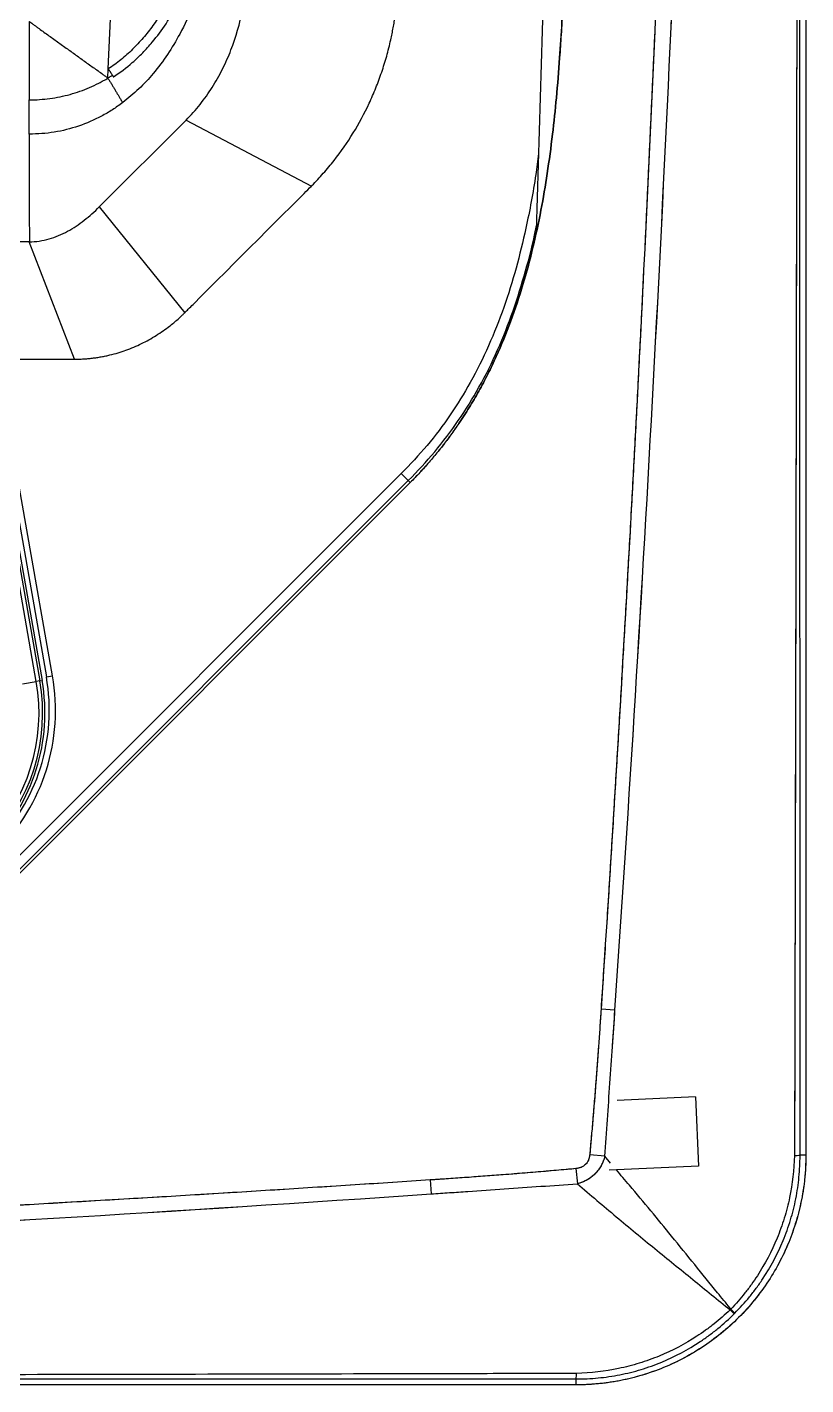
# Model space of a CAD drawing. Extents: x 527 to 611, y 788 to 934.
# Drawn here: x 601.66 to 611.49, y 803.36 to 820.49 of the extents above; entities that cross this region are included whole.
import ezdxf

# ---------------------------------------------------------------- set-up
doc = ezdxf.new("R2010")
doc.units = 0
doc.header["$MEASUREMENT"] = 0
doc.layers.add('1', color=4, linetype='Continuous')
doc.layers.add('GEOMETRY', color=3, linetype='Continuous', lineweight=25)

# ---------------------------------------------------------------- blocks, each defined once
blk = doc.blocks.new('2026_FLAIR')
at = {"layer": 'GEOMETRY'}
for p, q in [((84.42, 81.522), (84.42, 2.898)), ((81.336, 25.131), (81.015, 14.56)), ((75.617, 16.602), (75.717, 18.937)), ((84.42, 17.135), (84.42, 2.898)), ((75.612, 16.488), (75.617, 16.602)), ((75.503, 14.862), (76.599, 15.958)), ((76.599, 15.958), (78.18, 15.124)), ((75.503, 14.862), (76.582, 13.527)), ((74.621, 14.422), (74.057, 14.422)), ((75.192, 12.94), (74.62, 14.422)), ((74.072, 13.266), (74.837, 8.932)), ((74.03, 13.152), (74.782, 8.888)), ((74.499, 12.94), (75.192, 12.94)), ((74.708, 8.875), (74.016, 12.798)), ((74.062, 12.806), (74.754, 8.883)), ((74.914, 8.945), (74.264, 12.631)), ((79.315, 11.497), (72.379, 4.561)), ((79.315, 11.497), (79.403, 11.409)), ((72.467, 4.472), (79.403, 11.409)), ((79.427, 11.385), (72.481, 4.439)), ((73.035, 4.993), (79.427, 11.385)), ((79.403, 11.409), (79.427, 11.385)), ((74.837, 8.932), (74.914, 8.945)), ((74.535, 8.845), (74.708, 8.875)), ((74.754, 8.883), (74.708, 8.875)), ((74.754, 8.883), (74.782, 8.888)), ((82.011, 4.728), (81.835, 4.739)), ((83.028, 3.632), (82.04, 3.588)), ((83.028, 3.632), (83.067, 2.758)), ((81.882, 2.884), (81.692, 2.901)), ((81.956, 2.798), (81.882, 2.884)), ((81.956, 2.798), (81.882, 2.884)), ((83.067, 2.758), (81.936, 2.708)), ((84.42, 2.898), (84.346, 2.898)), ((79.681, 2.585), (79.693, 2.409)), ((81.519, 2.728), (81.536, 2.538)), ((81.522, 0), (2.898, 0)), ((81.522, 0), (81.522, 0.074)), ((81.522, 0), (81.522, 0.074))]:
    blk.add_line(p, q, dxfattribs=at)
for centre, radius, start, end in [((72.451, 8.511), 2.422, 314.9999, 10), ((72.451, 8.511), 2.501, 314.9999, 10), ((72.445, 8.476), 2.298, 314.9999, 10), ((72.445, 8.476), 2.344, 314.9999, 10), ((72.445, 8.476), 2.373, 314.9999, 10), ((84.28, 3.498), 0.604, 269.595, 276.3343), ((83.98, 1.454), 0.724, 224.5867, 230.2079), ((82.966, 0.44), 0.723, 39.7908, 45.4134), ((80.921, 0.14), 0.604, 353.6674, 0.4049)]:
    blk.add_arc(centre, radius, start, end, dxfattribs=at)
for points, knots in [([(84.277, 81.473), (84.277, 81.469), (84.277, 81.466), (84.277, 81.46), (84.277, 81.45), (84.277, 81.428), (84.277, 81.383), (84.277, 81.294), (84.278, 81.115), (84.278, 80.757), (84.28, 80.041), (84.283, 78.61), (84.286, 77.383), (84.291, 74.929), (84.294, 73.293), (84.303, 68.385), (84.308, 65.113), (84.315, 58.569), (84.318, 55.298), (84.321, 48.754), (84.323, 42.21), (84.321, 35.666), (84.318, 29.122), (84.315, 25.851), (84.308, 19.307), (84.303, 16.035), (84.291, 9.491), (84.284, 6.219), (84.277, 2.947)], [0, 0, 0, 0, 0.000122, 0.000122, 0.000244, 0.000488, 0.000977, 0.001953, 0.003906, 0.007812, 0.015625, 0.03125, 0.0625, 0.0625, 0.125, 0.125, 0.25, 0.25, 0.375, 0.375, 0.5, 0.625, 0.625, 0.75, 0.75, 0.875, 0.875, 1, 1, 1, 1]), ([(84.346, 2.898), (84.346, 2.924), (84.346, 2.949), (84.346, 3), (84.346, 3.077), (84.346, 3.256), (84.346, 3.615), (84.346, 4.331), (84.346, 5.765), (84.346, 6.993), (84.346, 9.45), (84.345, 11.088), (84.345, 16.002), (84.345, 19.278), (84.344, 29.106), (84.344, 35.658), (84.344, 48.762), (84.344, 55.314), (84.345, 65.142), (84.345, 68.418), (84.345, 73.332), (84.346, 74.97), (84.346, 77.427), (84.346, 78.655), (84.346, 80.089), (84.346, 80.805), (84.346, 81.164), (84.346, 81.343), (84.346, 81.42), (84.346, 81.471), (84.346, 81.496), (84.346, 81.522)], [0, 0, 0, 0, 0.000977, 0.000977, 0.001953, 0.003906, 0.007813, 0.015625, 0.03125, 0.0625, 0.0625, 0.125, 0.125, 0.25, 0.25, 0.5, 0.5, 0.75, 0.75, 0.875, 0.875, 0.9375, 0.9375, 0.96875, 0.984375, 0.992188, 0.996094, 0.998047, 0.999023, 0.999023, 1, 1, 1, 1]), ([(83.05, 39.885), (83.049, 39.722), (83.048, 39.396), (83.046, 38.906), (83.043, 38.417), (83.039, 37.928), (83.035, 37.439), (83.031, 36.95), (83.027, 36.461), (83.022, 35.973), (83.016, 35.484), (83.011, 34.996), (83.004, 34.507), (82.998, 34.019), (82.991, 33.531), (82.983, 33.043), (82.976, 32.556), (82.967, 32.068), (82.959, 31.58), (82.939, 30.52), (82.905, 28.89), (82.851, 26.69), (82.788, 24.495), (82.717, 22.298), (82.637, 20.1), (82.549, 17.902), (82.452, 15.708), (82.368, 13.954), (82.301, 12.637), (82.255, 11.757), (82.207, 10.878), (82.158, 9.999), (82.108, 9.121), (82.056, 8.244), (82.003, 7.367), (81.949, 6.49), (81.893, 5.615), (81.854, 5.031), (81.835, 4.739)], [0, 0, 0, 0, 0.013918, 0.027832, 0.041743, 0.05565, 0.069554, 0.083454, 0.097351, 0.111245, 0.125135, 0.139022, 0.152905, 0.166785, 0.180662, 0.194535, 0.208405, 0.222271, 0.236135, 0.249995, 0.312697, 0.375263, 0.437695, 0.499994, 0.562701, 0.625269, 0.687698, 0.749989, 0.775058, 0.800113, 0.825152, 0.850175, 0.875184, 0.900177, 0.925155, 0.950118, 0.975067, 1, 1, 1, 1]), ([(83.05, 39.885), (83.039, 36.948), (83.005, 34.017), (82.95, 31.093), (82.894, 28.15), (82.816, 25.22), (82.716, 22.303), (82.615, 19.361), (82.491, 16.432), (82.346, 13.518), (82.198, 10.582), (82.028, 7.655), (81.835, 4.739)], [0, 0, 0, 0, 0.25, 0.25, 0.25, 0.5, 0.5, 0.5, 0.75, 0.75, 0.75, 1, 1, 1, 1]), ([(82.011, 4.728), (82.193, 7.372), (82.355, 10.017), (82.64, 15.31), (82.763, 17.958), (82.969, 23.254), (83.053, 25.902), (83.149, 29.877), (83.177, 31.202), (83.222, 33.852), (83.241, 35.176), (83.254, 36.501)], [0, 0, 0, 0, 0.25, 0.25, 0.5, 0.5, 0.75, 0.75, 0.875, 0.875, 1, 1, 1, 1]), ([(82.011, 4.728), (82.375, 10.016), (82.659, 15.31), (83.072, 25.902), (83.2, 31.201), (83.254, 36.501)], [0, 0, 0, 0, 0.4039071, 0.4039071, 0.8078141, 0.8078141, 0.8078141, 0.8078141]), ([(76.787, 19.374), (76.782, 19.243), (76.776, 19.112), (76.769, 18.948), (76.768, 18.915), (76.764, 18.85), (76.762, 18.817), (76.754, 18.72), (76.746, 18.655), (76.72, 18.463), (76.695, 18.336), (76.631, 18.085), (76.593, 17.961), (76.523, 17.777), (76.498, 17.716), (76.444, 17.597), (76.416, 17.538), (76.324, 17.365), (76.256, 17.255), (76.16, 17.122), (76.141, 17.096), (76.1, 17.045), (76.079, 17.019), (76.015, 16.944), (75.97, 16.896), (75.877, 16.804), (75.828, 16.76), (75.725, 16.677), (75.672, 16.638), (75.617, 16.602)], [0, 0, 0, 0, 0.125, 0.125, 0.15625, 0.15625, 0.1875, 0.1875, 0.25, 0.25, 0.375, 0.375, 0.5, 0.5, 0.5625, 0.5625, 0.625, 0.625, 0.75, 0.75, 0.78125, 0.78125, 0.8125, 0.8125, 0.875, 0.875, 0.9375, 0.9375, 1, 1, 1, 1]), ([(84.307, 19.008), (84.304, 16.331), (84.299, 13.654), (84.289, 8.301), (84.283, 5.624), (84.277, 2.947)], [0, 0, 0, 0, 0.5, 0.5, 1, 1, 1, 1]), ([(79.427, 11.385), (79.438, 11.396), (79.46, 11.417), (79.492, 11.45), (79.523, 11.483), (79.555, 11.517), (79.586, 11.551), (79.617, 11.585), (79.647, 11.619), (79.677, 11.654), (79.707, 11.688), (79.737, 11.724), (79.766, 11.759), (79.795, 11.795), (79.824, 11.831), (79.852, 11.867), (79.88, 11.904), (79.908, 11.941), (79.936, 11.978), (79.963, 12.016), (79.99, 12.054), (80.016, 12.092), (80.078, 12.182), (80.173, 12.329), (80.295, 12.536), (80.409, 12.752), (80.547, 13.042), (80.701, 13.417), (80.852, 13.872), (80.978, 14.343), (81.079, 14.812), (81.16, 15.293), (81.224, 15.766), (81.274, 16.253), (81.313, 16.724), (81.344, 17.214), (81.369, 17.698), (81.391, 18.192), (81.405, 18.514), (81.411, 18.676)], [0, 0, 0, 0, 0.005925, 0.01185, 0.017775, 0.0237, 0.029627, 0.035555, 0.041485, 0.047419, 0.053355, 0.059294, 0.065238, 0.071187, 0.07714, 0.083099, 0.089064, 0.095035, 0.101014, 0.107, 0.112993, 0.118996, 0.125007, 0.155607, 0.186602, 0.218049, 0.250004, 0.311114, 0.374987, 0.435767, 0.499981, 0.56045, 0.624981, 0.684887, 0.749986, 0.808224, 0.874993, 0.937496, 1, 1, 1, 1]), ([(81.411, 18.676), (81.406, 18.538), (81.395, 18.292), (81.381, 17.97), (81.367, 17.668), (81.352, 17.367), (81.333, 17.045), (81.309, 16.672), (81.274, 16.253), (81.224, 15.766), (81.16, 15.293), (81.079, 14.812), (80.978, 14.343), (80.852, 13.872), (80.701, 13.417), (80.547, 13.042), (80.409, 12.752), (80.295, 12.536), (80.173, 12.329), (80.071, 12.171), (79.992, 12.057), (79.941, 11.985), (79.888, 11.914), (79.834, 11.844), (79.779, 11.775), (79.723, 11.708), (79.666, 11.641), (79.608, 11.575), (79.549, 11.511), (79.489, 11.447), (79.448, 11.405), (79.427, 11.385)], [0, 0, 0, 0, 0.053529, 0.095198, 0.125007, 0.170467, 0.212135, 0.250014, 0.315112, 0.375019, 0.439549, 0.500019, 0.564233, 0.625013, 0.688885, 0.749997, 0.781951, 0.813398, 0.844393, 0.874994, 0.886462, 0.897899, 0.909308, 0.920694, 0.932058, 0.943406, 0.954739, 0.966062, 0.977377, 0.988689, 1, 1, 1, 1]), ([(75.683, 16.501), (75.764, 16.559), (75.895, 16.652), (76.053, 16.805), (76.199, 16.966), (76.351, 17.171), (76.499, 17.422), (76.622, 17.682), (76.728, 17.966), (76.809, 18.273), (76.856, 18.502), (76.866, 18.623), (76.867, 18.632)], [0, 0, 0, 0, 0.118586, 0.190717, 0.262857, 0.378411, 0.494318, 0.609994, 0.721794, 0.854969, 0.988448, 1, 1, 1, 1]), ([(76.896, 18.094), (76.872, 17.99), (76.82, 17.755), (76.695, 17.402), (76.54, 17.069), (76.368, 16.783), (76.195, 16.551), (76.006, 16.346), (75.868, 16.234), (75.799, 16.178)], [0, 0, 0, 0, 0.142551, 0.319899, 0.497235, 0.630256, 0.763264, 0.881638, 1, 1, 1, 1]), ([(76.599, 15.958), (76.661, 16.02), (76.779, 16.152), (76.932, 16.367), (77.062, 16.598), (77.205, 16.921), (77.325, 17.346), (77.366, 17.697), (77.373, 17.872)], [0, 0, 0, 0, 0.125, 0.25, 0.375, 0.5, 0.75, 1, 1, 1, 1]), ([(78.18, 15.124), (78.182, 15.127), (78.209, 15.154), (78.26, 15.207), (78.331, 15.285), (78.4, 15.366), (78.533, 15.53), (78.715, 15.791), (78.883, 16.103), (78.995, 16.362), (79.069, 16.561), (79.132, 16.764), (79.173, 16.926), (79.198, 17.046), (79.213, 17.121), (79.226, 17.197), (79.238, 17.273), (79.249, 17.349), (79.258, 17.426), (79.265, 17.502), (79.271, 17.579), (79.276, 17.657), (79.279, 17.734), (79.28, 17.786), (79.281, 17.812)], [0, 0, 0, 0, 0.003036, 0.038728, 0.074345, 0.10992, 0.145481, 0.287274, 0.430231, 0.501072, 0.572024, 0.643298, 0.715101, 0.740917, 0.766722, 0.792525, 0.818336, 0.844164, 0.870019, 0.895908, 0.921842, 0.947829, 0.973879, 1, 1, 1, 1]), ([(74.62, 17.2), (74.621, 17.199), (74.624, 17.198), (74.629, 17.194), (74.636, 17.189), (74.643, 17.184), (74.654, 17.176), (74.667, 17.167), (74.682, 17.156), (74.698, 17.145), (74.718, 17.13), (74.775, 17.089), (74.868, 17.022), (74.992, 16.933), (75.116, 16.844), (75.22, 16.77), (75.302, 16.71), (75.364, 16.666), (75.426, 16.621), (75.489, 16.58), (75.54, 16.541), (75.576, 16.512), (75.594, 16.501), (75.605, 16.493), (75.61, 16.489), (75.612, 16.488)], [0, 0, 0, 0, 0.003906, 0.007812, 0.015625, 0.023438, 0.03125, 0.046875, 0.0625, 0.078125, 0.09375, 0.125, 0.25, 0.375, 0.5, 0.625, 0.6875, 0.75, 0.8125, 0.875, 0.9375, 0.96875, 0.984375, 0.992188, 1, 1, 1, 1]), ([(74.62, 16.212), (74.707, 16.212), (74.881, 16.224), (75.137, 16.276), (75.342, 16.348), (75.48, 16.414), (75.556, 16.454), (75.594, 16.476), (75.612, 16.488)], [0, 0, 0, 0, 0.25, 0.5, 0.75, 0.875, 0.9375, 1, 1, 1, 1]), ([(75.612, 16.488), (75.625, 16.495), (75.644, 16.507), (75.663, 16.519), (75.669, 16.523)], [0.7448282, 0.7448282, 0.7448282, 0.7448282, 0.75498412, 0.76015592, 0.76015592, 0.76015592, 0.76015592]), ([(75.612, 16.488), (75.616, 16.482), (75.623, 16.47), (75.633, 16.453), (75.644, 16.435), (75.655, 16.417), (75.666, 16.399), (75.677, 16.381), (75.687, 16.363), (75.698, 16.345), (75.709, 16.327), (75.719, 16.311), (75.727, 16.296), (75.736, 16.282), (75.745, 16.267), (75.755, 16.251), (75.765, 16.233), (75.776, 16.215), (75.788, 16.196), (75.795, 16.184), (75.799, 16.178)], [0, 0, 0, 0, 0.043377, 0.08823, 0.134558, 0.182358, 0.23163, 0.282375, 0.334591, 0.388278, 0.443438, 0.500071, 0.539438, 0.585414, 0.637995, 0.697181, 0.762971, 0.835367, 0.914374, 1, 1, 1, 1]), ([(75.617, 16.602), (75.619, 16.6), (75.621, 16.595), (75.625, 16.589), (75.629, 16.583), (75.633, 16.577), (75.637, 16.571), (75.641, 16.565), (75.645, 16.56), (75.648, 16.554), (75.652, 16.549), (75.655, 16.544), (75.659, 16.537), (75.664, 16.53), (75.67, 16.522), (75.674, 16.515), (75.678, 16.509), (75.681, 16.504), (75.682, 16.502), (75.683, 16.501)], [0, 0, 0, 0, 0.046661, 0.092603, 0.137979, 0.182947, 0.22767, 0.272314, 0.317043, 0.362025, 0.40742, 0.453387, 0.500078, 0.585046, 0.668023, 0.749992, 0.831971, 0.91498, 1, 1, 1, 1]), ([(74.62, 15.78), (74.62, 15.85), (74.62, 15.939), (74.62, 16.047), (74.62, 16.102), (74.62, 16.148), (74.62, 16.185), (74.62, 16.203), (74.62, 16.212)], [0, 0, 0, 0, 0.5, 0.625, 0.75, 0.875, 0.9375, 1, 1, 1, 1]), ([(75.799, 16.178), (75.778, 16.162), (75.735, 16.131), (75.647, 16.072), (75.488, 15.978), (75.245, 15.873), (74.937, 15.796), (74.726, 15.78), (74.62, 15.78)], [0, 0, 0, 0, 0.0625, 0.125, 0.25, 0.5, 0.75, 1, 1, 1, 1]), ([(81.045, 15.535), (81.034, 15.446), (80.995, 15.131), (80.903, 14.648), (80.768, 14.089), (80.614, 13.592), (80.423, 13.108), (80.198, 12.653), (79.937, 12.233), (79.647, 11.847), (79.426, 11.613), (79.315, 11.497)], [0, 0, 0, 0, 0.059964, 0.213019, 0.328977, 0.445232, 0.561307, 0.67702, 0.784601, 0.892413, 1, 1, 1, 1]), ([(76.582, 13.527), (76.597, 13.542), (76.632, 13.577), (76.867, 13.812), (77.286, 14.231), (77.753, 14.698), (78.051, 14.996), (78.149, 15.094), (78.18, 15.124)], [0, 0, 0, 0, 0.028233, 0.065361, 0.440817, 0.816273, 0.942127, 1, 1, 1, 1]), ([(74.62, 14.422), (74.663, 14.422), (74.747, 14.428), (74.871, 14.455), (74.991, 14.497), (75.143, 14.571), (75.318, 14.689), (75.444, 14.803), (75.503, 14.862)], [0, 0, 0, 0, 0.125, 0.25, 0.375, 0.5, 0.75, 1, 1, 1, 1]), ([(79.403, 11.409), (79.517, 11.528), (79.743, 11.767), (80.04, 12.163), (80.307, 12.592), (80.537, 13.055), (80.731, 13.548), (80.886, 14.054), (80.98, 14.41), (81.014, 14.598), (81.017, 14.613)], [0, 0, 0, 0, 0.135469, 0.271222, 0.406683, 0.551537, 0.696845, 0.842374, 0.987531, 1, 1, 1, 1]), ([(75.192, 12.94), (75.201, 12.94), (75.22, 12.94), (75.248, 12.941), (75.277, 12.942), (75.305, 12.944), (75.333, 12.945), (75.361, 12.948), (75.389, 12.951), (75.417, 12.954), (75.445, 12.957), (75.473, 12.961), (75.501, 12.966), (75.529, 12.97), (75.557, 12.976), (75.585, 12.981), (75.638, 12.993), (75.715, 13.013), (75.816, 13.045), (75.915, 13.082), (76.045, 13.139), (76.201, 13.223), (76.337, 13.316), (76.43, 13.389), (76.484, 13.434), (76.525, 13.471), (76.557, 13.503), (76.572, 13.518), (76.582, 13.527)], [0, 0, 0, 0, 0.018264, 0.03651, 0.054742, 0.072964, 0.091179, 0.109392, 0.127607, 0.145828, 0.164059, 0.182304, 0.200567, 0.218852, 0.237163, 0.255505, 0.27388, 0.342157, 0.410422, 0.478879, 0.54773, 0.684234, 0.821485, 0.86714, 0.912767, 0.958419, 0.973885, 1, 1, 1, 1]), ([(81.835, 4.739), (81.83, 4.663), (81.82, 4.509), (81.804, 4.279), (81.787, 4.049), (81.769, 3.815), (81.751, 3.581), (81.731, 3.347), (81.712, 3.121), (81.698, 2.974), (81.692, 2.901)], [0, 0, 0, 0, 0.124994, 0.249991, 0.376257, 0.499997, 0.631686, 0.758914, 0.881685, 1, 1, 1, 1]), ([(81.835, 4.739), (81.829, 4.65), (81.824, 4.573), (81.82, 4.509), (81.815, 4.432), (81.809, 4.356), (81.804, 4.28), (81.793, 4.123), (81.781, 3.97), (81.77, 3.82), (81.744, 3.492), (81.718, 3.186), (81.692, 2.901)], [0, 0, 0, 0, 0.125, 0.125, 0.125, 0.25, 0.25, 0.25, 0.5, 0.5, 0.5, 1, 1, 1, 1]), ([(81.882, 2.884), (81.905, 3.191), (81.926, 3.498), (81.958, 3.959), (81.968, 4.113), (81.984, 4.343), (81.99, 4.42), (82, 4.574), (82.006, 4.651), (82.011, 4.728)], [0, 0, 0, 0, 0.5, 0.5, 0.75, 0.75, 0.875, 0.875, 1, 1, 1, 1]), ([(81.882, 2.884), (81.905, 3.191), (81.926, 3.498), (81.969, 4.113), (81.99, 4.42), (82.011, 4.728)], [0, 0, 0, 0, 0.02347799, 0.02347799, 0.04695599, 0.04695599, 0.04695599, 0.04695599]), ([(84.277, 2.947), (84.277, 2.945), (84.277, 2.943), (84.276, 2.939), (84.276, 2.932), (84.276, 2.916), (84.276, 2.903), (84.275, 2.894)], [0, 0, 0, 0, 0.125, 0.125, 0.25, 0.5, 1, 1, 1, 1]), ([(84.277, 2.947), (84.277, 2.945), (84.277, 2.943), (84.276, 2.939), (84.276, 2.932), (84.276, 2.916), (84.276, 2.903), (84.275, 2.894)], [0, 0, 0, 0, 0.125, 0.125, 0.25, 0.5, 1, 1, 1, 1]), ([(81.692, 2.901), (81.691, 2.898), (81.691, 2.892), (81.689, 2.882), (81.687, 2.872), (81.685, 2.863), (81.682, 2.854), (81.679, 2.845), (81.673, 2.829), (81.661, 2.807), (81.639, 2.781), (81.613, 2.76), (81.589, 2.746), (81.568, 2.738), (81.552, 2.734), (81.536, 2.73), (81.524, 2.729), (81.519, 2.728)], [0, 0, 0, 0, 0.037241, 0.07387, 0.109953, 0.145559, 0.18076, 0.215631, 0.250246, 0.376111, 0.499592, 0.623301, 0.749548, 0.810303, 0.872036, 0.935144, 1, 1, 1, 1]), ([(81.692, 2.901), (81.689, 2.878), (81.684, 2.857), (81.676, 2.837), (81.666, 2.816), (81.654, 2.797), (81.639, 2.782), (81.623, 2.766), (81.604, 2.754), (81.583, 2.744), (81.563, 2.736), (81.542, 2.731), (81.519, 2.728)], [0, 0, 0, 0, 0.25, 0.25, 0.25, 0.5, 0.5, 0.5, 0.75, 0.75, 0.75, 1, 1, 1, 1]), ([(84.42, 2.898), (84.42, 2.727), (84.405, 2.55), (84.338, 2.191), (84.287, 2.01), (84.146, 1.653), (84.056, 1.478), (83.893, 1.229), (83.835, 1.149), (83.709, 0.994), (83.642, 0.92), (83.5, 0.778), (83.426, 0.711), (83.271, 0.585), (83.191, 0.527), (82.942, 0.364), (82.767, 0.274), (82.41, 0.133), (82.229, 0.082), (81.87, 0.015), (81.693, 0), (81.522, 0)], [0, 0, 0, 0, 0.125, 0.125, 0.25, 0.25, 0.375, 0.375, 0.4375, 0.4375, 0.5, 0.5, 0.5625, 0.5625, 0.625, 0.625, 0.75, 0.75, 0.875, 0.875, 1, 1, 1, 1]), ([(84.42, 2.898), (84.42, 2.886), (84.42, 2.863), (84.419, 2.827), (84.418, 2.792), (84.417, 2.757), (84.415, 2.721), (84.412, 2.686), (84.41, 2.651), (84.406, 2.616), (84.403, 2.581), (84.399, 2.545), (84.394, 2.51), (84.389, 2.475), (84.384, 2.44), (84.378, 2.406), (84.366, 2.336), (84.344, 2.233), (84.308, 2.097), (84.266, 1.963), (84.2, 1.783), (84.1, 1.563), (83.951, 1.308), (83.775, 1.067), (83.575, 0.845), (83.353, 0.645), (83.112, 0.469), (82.857, 0.32), (82.637, 0.22), (82.457, 0.154), (82.323, 0.112), (82.187, 0.076), (82.074, 0.052), (81.984, 0.037), (81.918, 0.027), (81.853, 0.019), (81.787, 0.012), (81.721, 0.007), (81.655, 0.003), (81.588, 0), (81.544, 0), (81.522, 0)], [0, 0, 0, 0, 0.007785, 0.015563, 0.023334, 0.0311, 0.038863, 0.046622, 0.054379, 0.062137, 0.069894, 0.077654, 0.085416, 0.093183, 0.100955, 0.108733, 0.116519, 0.14743, 0.17827, 0.209112, 0.240027, 0.304334, 0.368646, 0.43432, 0.500001, 0.565675, 0.631356, 0.695662, 0.759974, 0.790886, 0.821726, 0.852567, 0.883483, 0.898074, 0.912642, 0.927195, 0.94174, 0.956286, 0.970839, 0.985408, 1, 1, 1, 1]), ([(81.882, 2.884), (81.877, 2.863), (81.871, 2.843), (81.855, 2.803), (81.846, 2.783), (81.825, 2.746), (81.814, 2.728), (81.788, 2.694), (81.774, 2.677), (81.743, 2.647), (81.727, 2.632), (81.693, 2.607), (81.674, 2.595), (81.637, 2.574), (81.617, 2.565), (81.578, 2.549), (81.557, 2.543), (81.536, 2.538)], [0, 0, 0, 0, 0.125, 0.125, 0.25, 0.25, 0.375, 0.375, 0.5, 0.5, 0.625, 0.625, 0.75, 0.75, 0.875, 0.875, 1, 1, 1, 1]), ([(81.882, 2.884), (81.881, 2.879), (81.879, 2.87), (81.875, 2.857), (81.871, 2.844), (81.866, 2.831), (81.861, 2.818), (81.856, 2.805), (81.85, 2.793), (81.844, 2.781), (81.838, 2.769), (81.832, 2.757), (81.825, 2.745), (81.817, 2.734), (81.81, 2.723), (81.802, 2.712), (81.794, 2.702), (81.785, 2.691), (81.777, 2.681), (81.768, 2.671), (81.756, 2.659), (81.74, 2.644), (81.721, 2.628), (81.701, 2.613), (81.679, 2.598), (81.657, 2.585), (81.635, 2.573), (81.611, 2.562), (81.587, 2.553), (81.562, 2.544), (81.545, 2.54), (81.536, 2.538)], [0, 0, 0, 0, 0.027377, 0.054586, 0.081636, 0.108533, 0.135288, 0.161907, 0.1884, 0.214775, 0.24104, 0.267204, 0.293277, 0.319266, 0.345182, 0.371033, 0.396828, 0.422576, 0.448287, 0.473969, 0.499633, 0.548482, 0.59743, 0.646539, 0.695872, 0.745492, 0.79546, 0.845837, 0.896681, 0.94805, 1, 1, 1, 1]), ([(84.275, 2.894), (84.271, 2.714), (84.25, 2.537), (84.196, 2.276), (84.173, 2.189), (84.134, 2.06), (84.12, 2.018), (84.089, 1.933), (84.073, 1.891), (83.988, 1.685), (83.905, 1.527), (83.783, 1.34), (83.758, 1.303), (83.706, 1.23), (83.679, 1.194), (83.595, 1.089), (83.536, 1.021), (83.474, 0.956)], [0, 0, 0, 0, 0.25, 0.25, 0.375, 0.375, 0.4375, 0.4375, 0.5, 0.5, 0.75, 0.75, 0.8125, 0.8125, 0.875, 0.875, 1, 1, 1, 1]), ([(84.275, 2.894), (84.271, 2.714), (84.25, 2.537), (84.196, 2.276), (84.173, 2.189), (84.134, 2.06), (84.12, 2.018), (84.089, 1.933), (84.073, 1.891), (83.988, 1.685), (83.905, 1.527), (83.783, 1.34), (83.758, 1.303), (83.706, 1.23), (83.679, 1.194), (83.595, 1.089), (83.536, 1.021), (83.474, 0.956)], [0, 0, 0, 0, 0.25, 0.25, 0.375, 0.375, 0.4375, 0.4375, 0.5, 0.5, 0.75, 0.75, 0.8125, 0.8125, 0.875, 0.875, 1, 1, 1, 1]), ([(83.522, 0.903), (83.587, 0.969), (83.65, 1.038), (83.738, 1.146), (83.767, 1.183), (83.822, 1.257), (83.848, 1.295), (83.976, 1.487), (84.062, 1.649), (84.15, 1.862), (84.167, 1.905), (84.198, 1.992), (84.213, 2.036), (84.253, 2.169), (84.275, 2.259), (84.311, 2.439), (84.324, 2.53), (84.337, 2.667), (84.341, 2.713), (84.344, 2.782), (84.345, 2.805), (84.346, 2.852), (84.346, 2.875), (84.346, 2.898)], [0, 0, 0, 0, 0.125, 0.125, 0.1875, 0.1875, 0.25, 0.25, 0.5, 0.5, 0.5625, 0.5625, 0.625, 0.625, 0.75, 0.75, 0.875, 0.875, 0.9375, 0.9375, 0.96875, 0.96875, 1, 1, 1, 1]), ([(83.522, 0.903), (83.587, 0.969), (83.65, 1.038), (83.738, 1.146), (83.767, 1.183), (83.822, 1.257), (83.848, 1.295), (83.976, 1.487), (84.062, 1.649), (84.15, 1.862), (84.167, 1.905), (84.198, 1.992), (84.213, 2.036), (84.253, 2.169), (84.275, 2.259), (84.311, 2.439), (84.324, 2.53), (84.337, 2.667), (84.341, 2.713), (84.344, 2.782), (84.345, 2.805), (84.346, 2.852), (84.346, 2.875), (84.346, 2.898)], [0, 0, 0, 0, 0.125, 0.125, 0.1875, 0.1875, 0.25, 0.25, 0.5, 0.5, 0.5625, 0.5625, 0.625, 0.625, 0.75, 0.75, 0.875, 0.875, 0.9375, 0.9375, 0.96875, 0.96875, 1, 1, 1, 1]), ([(79.681, 2.585), (79.523, 2.574), (79.206, 2.553), (78.731, 2.523), (78.255, 2.492), (77.78, 2.462), (77.304, 2.432), (76.828, 2.403), (76.351, 2.374), (75.875, 2.346), (75.398, 2.318), (74.921, 2.29), (74.444, 2.263), (73.967, 2.236), (73.49, 2.21), (73.012, 2.184), (72.535, 2.159), (72.057, 2.133), (71.579, 2.109), (71.1, 2.084), (70.622, 2.06), (70.015, 2.031), (69.28, 1.995), (68.415, 1.955), (67.55, 1.917), (66.684, 1.879), (65.817, 1.843), (64.95, 1.808), (64.081, 1.775), (63.212, 1.743), (62.342, 1.712), (61.471, 1.682), (60.89, 1.664), (60.599, 1.654)], [0, 0, 0, 0, 0.024923, 0.049854, 0.074794, 0.099742, 0.124698, 0.149662, 0.174635, 0.199616, 0.224606, 0.249604, 0.274611, 0.299625, 0.324649, 0.349681, 0.374721, 0.39977, 0.424828, 0.449894, 0.474968, 0.500052, 0.545299, 0.590586, 0.635914, 0.681282, 0.726691, 0.77214, 0.81763, 0.863161, 0.908733, 0.954346, 1, 1, 1, 1]), ([(79.681, 2.585), (76.514, 2.375), (73.335, 2.192), (70.143, 2.037), (66.979, 1.883), (63.797, 1.755), (60.599, 1.654)], [0, 0, 0, 0, 0.5, 0.5, 0.5, 1, 1, 1, 1]), ([(81.519, 2.728), (81.477, 2.725), (81.395, 2.717), (81.269, 2.706), (81.14, 2.694), (81.009, 2.683), (80.875, 2.672), (80.739, 2.661), (80.571, 2.648), (80.371, 2.633), (80.142, 2.616), (79.911, 2.6), (79.758, 2.59), (79.681, 2.585)], [0, 0, 0, 0, 0.067062, 0.135579, 0.205552, 0.27698, 0.349865, 0.424205, 0.500003, 0.623731, 0.750009, 0.875006, 1, 1, 1, 1]), ([(81.519, 2.728), (81.234, 2.702), (80.928, 2.676), (80.6, 2.65), (80.45, 2.639), (80.297, 2.627), (80.141, 2.616), (80.065, 2.611), (79.988, 2.605), (79.911, 2.6), (79.848, 2.596), (79.771, 2.591), (79.681, 2.585)], [0, 0, 0, 0, 0.5, 0.5, 0.5, 0.75, 0.75, 0.75, 0.875, 0.875, 0.875, 1, 1, 1, 1]), ([(83.474, 0.956), (83.47, 0.96), (83.414, 1.029), (83.167, 1.331), (82.752, 1.846), (82.323, 2.367), (82.084, 2.647), (82.029, 2.712)], [0, 0, 0, 0, 0.008117, 0.121416, 0.531108, 0.892154, 1, 1, 1, 1]), ([(83.474, 0.956), (83.47, 0.96), (83.414, 1.029), (83.167, 1.331), (82.752, 1.846), (82.323, 2.367), (82.084, 2.647), (82.029, 2.712)], [0, 0, 0, 0, 0.008117, 0.1214163, 0.5311077, 0.8921535, 1, 1, 1, 1]), ([(60.61, 1.439), (63.793, 1.544), (66.975, 1.677), (73.335, 2), (76.515, 2.19), (79.693, 2.409)], [0, 0, 0, 0, 0.5, 0.5, 1, 1, 1, 1]), ([(79.693, 2.409), (79.77, 2.414), (79.847, 2.42), (80, 2.43), (80.077, 2.436), (80.307, 2.452), (80.461, 2.462), (80.922, 2.494), (81.229, 2.515), (81.536, 2.538)], [0, 0, 0, 0, 0.125, 0.125, 0.25, 0.25, 0.5, 0.5, 1, 1, 1, 1]), ([(79.693, 2.409), (80, 2.43), (80.307, 2.452), (80.922, 2.494), (81.229, 2.515), (81.536, 2.538)], [0, 0, 0, 0, 0.02347072, 0.02347072, 0.04694145, 0.04694145, 0.04694145, 0.04694145]), ([(81.536, 2.538), (81.7, 2.396), (81.864, 2.258), (82.19, 1.985), (82.353, 1.851), (82.675, 1.587), (82.835, 1.458), (83.152, 1.201), (83.309, 1.073), (83.464, 0.946)], [0, 0, 0, 0, 0.25, 0.25, 0.5, 0.5, 0.75, 0.75, 1, 1, 1, 1]), ([(81.536, 2.538), (81.7, 2.396), (81.864, 2.258), (82.19, 1.985), (82.353, 1.851), (82.675, 1.587), (82.835, 1.458), (83.152, 1.201), (83.309, 1.073), (83.464, 0.946)], [0, 0, 0, 0, 0.25, 0.25, 0.5, 0.5, 0.75, 0.75, 1, 1, 1, 1]), ([(81.522, 0.074), (81.528, 0.074), (81.534, 0.074), (81.545, 0.074), (81.563, 0.074), (81.603, 0.075), (81.638, 0.076), (81.707, 0.079), (81.753, 0.083), (81.89, 0.096), (81.981, 0.109), (82.161, 0.145), (82.251, 0.167), (82.384, 0.207), (82.428, 0.222), (82.515, 0.253), (82.558, 0.27), (82.771, 0.358), (82.933, 0.444), (83.125, 0.572), (83.163, 0.598), (83.237, 0.653), (83.274, 0.682), (83.382, 0.77), (83.451, 0.833), (83.517, 0.898)], [0, 0, 0, 0, 0.007812, 0.007812, 0.015625, 0.03125, 0.0625, 0.0625, 0.125, 0.125, 0.25, 0.25, 0.375, 0.375, 0.4375, 0.4375, 0.5, 0.5, 0.75, 0.75, 0.8125, 0.8125, 0.875, 0.875, 1, 1, 1, 1]), ([(81.522, 0.074), (81.528, 0.074), (81.534, 0.074), (81.545, 0.074), (81.563, 0.074), (81.603, 0.075), (81.638, 0.076), (81.707, 0.079), (81.753, 0.083), (81.89, 0.096), (81.981, 0.109), (82.161, 0.145), (82.251, 0.167), (82.384, 0.207), (82.428, 0.222), (82.515, 0.253), (82.558, 0.27), (82.771, 0.358), (82.933, 0.444), (83.125, 0.572), (83.163, 0.598), (83.237, 0.653), (83.274, 0.682), (83.382, 0.77), (83.451, 0.833), (83.517, 0.898)], [0, 0, 0, 0, 0.007812, 0.007812, 0.015625, 0.03125, 0.0625, 0.0625, 0.125, 0.125, 0.25, 0.25, 0.375, 0.375, 0.4375, 0.4375, 0.5, 0.5, 0.75, 0.75, 0.8125, 0.8125, 0.875, 0.875, 1, 1, 1, 1]), ([(83.464, 0.946), (83.399, 0.884), (83.331, 0.825), (83.226, 0.741), (83.19, 0.714), (83.117, 0.662), (83.08, 0.637), (82.893, 0.515), (82.735, 0.432), (82.529, 0.347), (82.487, 0.331), (82.402, 0.3), (82.36, 0.286), (82.231, 0.247), (82.144, 0.224), (81.883, 0.17), (81.706, 0.149), (81.526, 0.145)], [0, 0, 0, 0, 0.125, 0.125, 0.1875, 0.1875, 0.25, 0.25, 0.5, 0.5, 0.5625, 0.5625, 0.625, 0.625, 0.75, 0.75, 1, 1, 1, 1]), ([(83.464, 0.946), (83.399, 0.884), (83.331, 0.825), (83.226, 0.741), (83.19, 0.714), (83.117, 0.662), (83.08, 0.637), (82.893, 0.515), (82.735, 0.432), (82.529, 0.347), (82.487, 0.331), (82.402, 0.3), (82.36, 0.286), (82.231, 0.247), (82.144, 0.224), (81.883, 0.17), (81.706, 0.149), (81.526, 0.145)], [0, 0, 0, 0, 0.125, 0.125, 0.1875, 0.1875, 0.25, 0.25, 0.5, 0.5, 0.5625, 0.5625, 0.625, 0.625, 0.75, 0.75, 1, 1, 1, 1]), ([(2.898, 0.074), (2.924, 0.074), (2.949, 0.074), (3, 0.074), (3.077, 0.074), (3.256, 0.074), (3.615, 0.074), (4.331, 0.074), (5.765, 0.074), (6.993, 0.074), (9.45, 0.074), (11.088, 0.075), (16.002, 0.075), (19.278, 0.075), (29.106, 0.076), (35.658, 0.076), (48.762, 0.076), (55.314, 0.076), (65.142, 0.075), (68.418, 0.075), (73.332, 0.075), (74.97, 0.074), (77.427, 0.074), (78.655, 0.074), (80.089, 0.074), (80.805, 0.074), (81.164, 0.074), (81.343, 0.074), (81.42, 0.074), (81.471, 0.074), (81.496, 0.074), (81.522, 0.074)], [0, 0, 0, 0, 0.000977, 0.000977, 0.001953, 0.003906, 0.007812, 0.015625, 0.03125, 0.0625, 0.0625, 0.125, 0.125, 0.25, 0.25, 0.5, 0.5, 0.75, 0.75, 0.875, 0.875, 0.9375, 0.9375, 0.96875, 0.984375, 0.992188, 0.996094, 0.998047, 0.999023, 0.999023, 1, 1, 1, 1]), ([(2.898, 0.074), (2.924, 0.074), (2.949, 0.074), (3, 0.074), (3.077, 0.074), (3.256, 0.074), (3.615, 0.074), (4.331, 0.074), (5.765, 0.074), (6.993, 0.074), (9.45, 0.074), (11.088, 0.075), (16.002, 0.075), (19.278, 0.075), (29.106, 0.076), (35.658, 0.076), (48.762, 0.076), (55.314, 0.076), (65.142, 0.075), (68.418, 0.075), (73.332, 0.075), (74.97, 0.074), (77.427, 0.074), (78.655, 0.074), (80.089, 0.074), (80.805, 0.074), (81.164, 0.074), (81.343, 0.074), (81.42, 0.074), (81.471, 0.074), (81.496, 0.074), (81.522, 0.074)], [0, 0, 0, 0, 0.000977, 0.000977, 0.001953, 0.003906, 0.007812, 0.015625, 0.03125, 0.0625, 0.0625, 0.125, 0.125, 0.25, 0.25, 0.5, 0.5, 0.75, 0.75, 0.875, 0.875, 0.9375, 0.9375, 0.96875, 0.984375, 0.992188, 0.996094, 0.998047, 0.999023, 0.999023, 1, 1, 1, 1]), ([(81.473, 0.143), (81.469, 0.143), (81.466, 0.143), (81.46, 0.143), (81.45, 0.143), (81.428, 0.143), (81.383, 0.143), (81.294, 0.143), (81.115, 0.142), (80.757, 0.142), (80.041, 0.14), (78.61, 0.137), (77.383, 0.134), (74.929, 0.129), (73.293, 0.126), (68.385, 0.117), (65.113, 0.112), (58.569, 0.105), (55.298, 0.102), (48.754, 0.099), (42.21, 0.097), (35.666, 0.099), (29.122, 0.102), (25.851, 0.105), (19.307, 0.112), (16.035, 0.117), (9.491, 0.129), (6.219, 0.136), (2.947, 0.143)], [0, 0, 0, 0, 0.000122, 0.000122, 0.000244, 0.000488, 0.000977, 0.001953, 0.003906, 0.007812, 0.015625, 0.03125, 0.0625, 0.0625, 0.125, 0.125, 0.25, 0.25, 0.375, 0.375, 0.5, 0.625, 0.625, 0.75, 0.75, 0.875, 0.875, 1, 1, 1, 1]), ([(81.473, 0.143), (81.469, 0.143), (81.466, 0.143), (81.46, 0.143), (81.45, 0.143), (81.428, 0.143), (81.383, 0.143), (81.294, 0.143), (81.115, 0.142), (80.757, 0.142), (80.041, 0.14), (78.61, 0.137), (77.383, 0.134), (74.929, 0.129), (73.293, 0.126), (68.385, 0.117), (65.113, 0.112), (58.569, 0.105), (55.298, 0.102), (48.754, 0.099), (42.21, 0.097), (35.666, 0.099), (29.122, 0.102), (25.851, 0.105), (19.307, 0.112), (16.035, 0.117), (9.491, 0.129), (6.219, 0.136), (2.947, 0.143)], [0, 0, 0, 0, 0.000122, 0.000122, 0.000244, 0.000488, 0.000977, 0.001953, 0.003906, 0.007812, 0.015625, 0.03125, 0.0625, 0.0625, 0.125, 0.125, 0.25, 0.25, 0.375, 0.375, 0.5, 0.625, 0.625, 0.75, 0.75, 0.875, 0.875, 1, 1, 1, 1])]:
    blk.add_open_spline(points, degree=3, knots=knots, dxfattribs=at)
for points in [[(74.62, 17.2), (74.62, 16.852), (74.62, 16.523), (74.62, 16.212)], [(74.62, 15.78), (74.62, 15.269), (74.621, 14.816), (74.621, 14.422)], [(60.61, 1.439), (66.976, 1.649), (73.336, 1.972), (79.693, 2.409)], [(83.464, 0.946), (83.467, 0.949), (83.471, 0.953), (83.474, 0.956)], [(83.464, 0.946), (83.467, 0.949), (83.471, 0.953), (83.474, 0.956)], [(83.522, 0.903), (83.52, 0.902), (83.518, 0.9), (83.517, 0.898)], [(83.522, 0.903), (83.52, 0.902), (83.518, 0.9), (83.517, 0.898)], [(81.526, 0.145), (81.508, 0.144), (81.49, 0.144), (81.473, 0.143)], [(81.526, 0.145), (81.508, 0.144), (81.49, 0.144), (81.473, 0.143)]]:
    blk.add_open_spline(points, degree=3, dxfattribs=at)

msp = doc.modelspace()

# ---------------------------------------------------------------- block references
at = {"layer": '1'}
msp.add_blockref('2026_FLAIR', (527.067, 803.363), dxfattribs=at)

doc.saveas('drawing.dxf')
